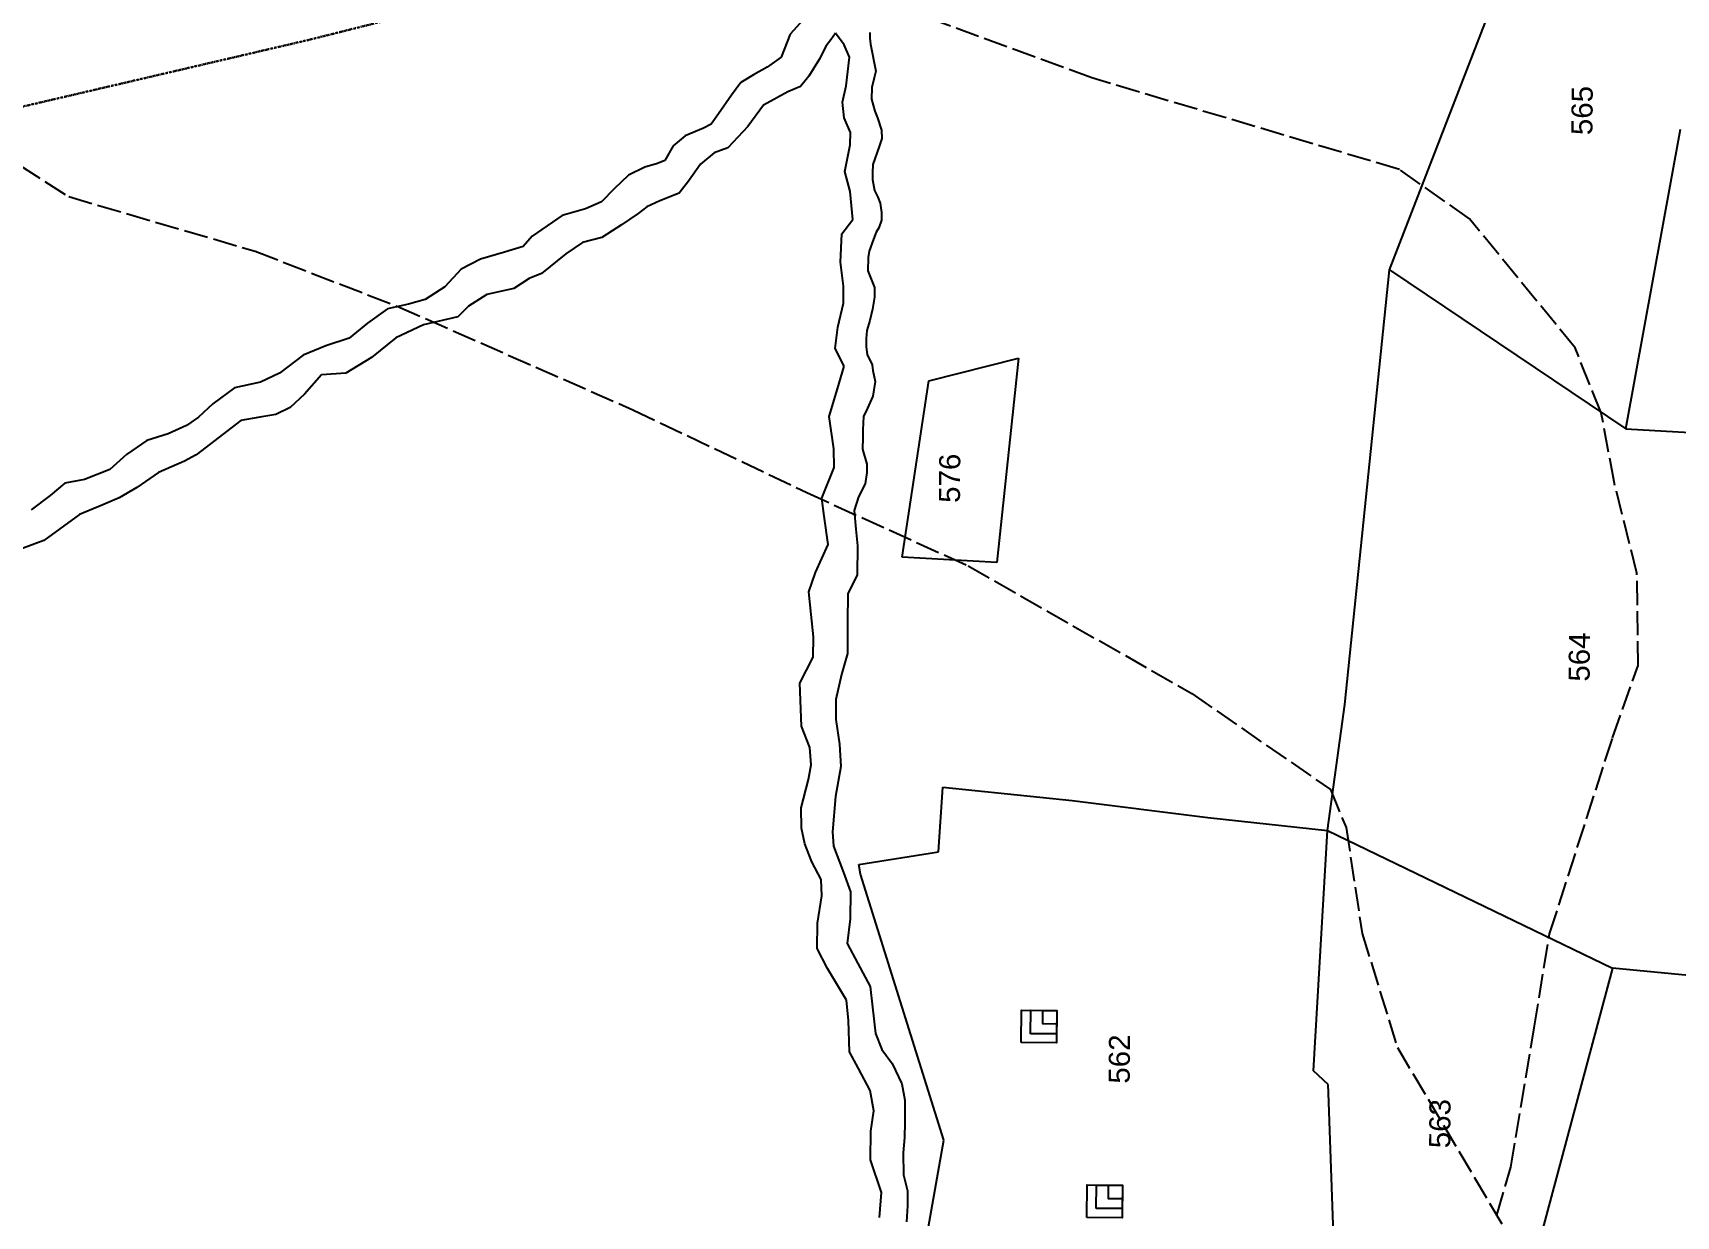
# Model space of a CAD drawing. Header units: inches. Extents: x 343459 to 349076, y 1589263 to 1597215.
# Drawn here: x 345382 to 346199, y 1593942 to 1594530 of the extents above; entities that cross this region are included whole.
import ezdxf

# ---------------------------------------------------------------- set-up
doc = ezdxf.new("R2010")
doc.units = ezdxf.units.IN
doc.header["$MEASUREMENT"] = 0
doc.linetypes.add('ACAD_ISO02W100', pattern=[15, 12, -3])
doc.linetypes.add('BORDER', pattern=[1.75, 0.5, -0.25, 0.5, -0.25, 0, -0.25])
for name, color, linetype in [('CARTTRACK', 30, 'ACAD_ISO02W100'), ('NALA', 4, 'Continuous'), ('SQUAREWELL', 5, 'Continuous'), ('SURVEY_BND', 7, 'Continuous'), ('SURVEY_NO', 7, 'Continuous')]:
    doc.layers.add(name, color=color, linetype=linetype)
doc.layers.add('VILL_BOUNDARY', color=6, linetype='BORDER', lineweight=30)
doc.styles.get("Standard").update_dxf_attribs({"font": 'arial.ttf'})

# ---------------------------------------------------------------- blocks, each defined once
blk = doc.blocks.new('123')
at = {"layer": 'SQUAREWELL'}
for points in [[(-3.04, 4.2), (0.8, 4.2), (0.8, 0), (-3.04, 0)], [(-1.97, 3.09), (0.8, 3.09), (0.8, 0), (-1.97, 0)], [(0.8, 0), (-0.8, 0), (-0.8, 1.65), (0.8, 1.65)]]:
    blk.add_lwpolyline(points, close=True, dxfattribs=at)

msp = doc.modelspace()

# ---------------------------------------------------------------- linework, layer by layer
at = {"layer": 'CARTTRACK'}
for p, q in [((345908.4, 1594507.91), (345806.68, 1594545.22)), ((346061.39, 1594462.35), (345908.4, 1594507.91)), ((345374.94, 1594464.58), (345399.39, 1594448.85)), ((346096.21, 1594437.82), (346061.39, 1594462.35)), ((345399.39, 1594448.85), (345492.17, 1594421.69)), ((346148.78, 1594373.58), (346096.21, 1594437.82)), ((345492.17, 1594421.69), (345563.16, 1594394.19)), ((345563.16, 1594394.19), (345680.03, 1594342.82)), ((346161.79, 1594341.27), (346148.78, 1594373.58)), ((345680.03, 1594342.82), (345766.59, 1594301.6)), ((346168.18, 1594306.89), (346161.79, 1594341.27)), ((346179.54, 1594261.5), (346168.18, 1594306.89)), ((345766.59, 1594301.6), (345846.9, 1594265.09)), ((345846.9, 1594265.09), (345958.16, 1594201.55)), ((346180.15, 1594215.6), (346179.54, 1594261.5)), ((346167.4, 1594179.47), (346180.15, 1594215.6)), ((345958.16, 1594201.55), (346027.04, 1594153.84)), ((346136.11, 1594082.07), (346167.4, 1594179.47)), ((346027.04, 1594153.84), (346034.86, 1594134.96)), ((346034.86, 1594134.96), (346042.85, 1594082.2)), ((346042.85, 1594082.2), (346060.36, 1594025.47)), ((346128.39, 1594035.28), (346136.11, 1594082.07)), ((346116.83, 1593965.93), (346128.39, 1594035.28)), ((346060.36, 1594025.47), (346113.59, 1593935.62)), ((346109.85, 1593941.94), (346116.83, 1593965.93))]:
    msp.add_line(p, q, dxfattribs=at)
at = {"layer": 'NALA'}
for p, q in [((345764.78, 1594536.83), (345758.29, 1594529.68)), ((345758.29, 1594529.68), (345753.89, 1594518.32)), ((345778.57, 1594526.83), (345776.19, 1594523.82)), ((345780.78, 1594530.17), (345778.57, 1594526.83)), ((345785.09, 1594524.42), (345780.78, 1594530.17)), ((345797.92, 1594530.54), (345797.9, 1594527.63)), ((345797.9, 1594527.63), (345798.23, 1594524.66)), ((345798.23, 1594524.66), (345800.96, 1594511.31)), ((345753.89, 1594518.32), (345746.89, 1594513.2)), ((345772.78, 1594517.13), (345767.67, 1594508.78)), ((345776.19, 1594523.82), (345772.78, 1594517.13)), ((345787.89, 1594518.34), (345785.09, 1594524.42)), ((345786.09, 1594503.91), (345787.89, 1594518.34)), ((345740.03, 1594509.46), (345733.8, 1594505.59)), ((345746.89, 1594513.2), (345740.03, 1594509.46)), ((345767.67, 1594508.78), (345766.31, 1594507.11)), ((345800.96, 1594511.31), (345800.16, 1594507.99)), ((345733.8, 1594505.59), (345729.2, 1594499.3)), ((345757.14, 1594500.96), (345745.12, 1594494.3)), ((345763.41, 1594503.68), (345757.14, 1594500.96)), ((345766.31, 1594507.11), (345763.41, 1594503.68)), ((345784.34, 1594495.86), (345786.09, 1594503.91)), ((345798.99, 1594503.13), (345798.82, 1594497.42)), ((345800.16, 1594507.99), (345798.99, 1594503.13)), ((345729.2, 1594499.3), (345722.67, 1594490)), ((345745.12, 1594494.3), (345737.22, 1594483.78)), ((345785.11, 1594488.13), (345784.34, 1594495.86)), ((345798.82, 1594497.42), (345800.49, 1594491.46)), ((345718.96, 1594484.97), (345715.27, 1594482.97)), ((345722.67, 1594490), (345718.96, 1594484.97)), ((345737.22, 1594483.78), (345727.31, 1594473.06)), ((345788.4, 1594480.71), (345785.11, 1594488.13)), ((345800.49, 1594491.46), (345801.7, 1594488.06)), ((345801.7, 1594488.06), (345803.77, 1594481.89)), ((345706.03, 1594479.11), (345700.04, 1594474.1)), ((345715.27, 1594482.97), (345706.03, 1594479.11)), ((345788.18, 1594474.66), (345788.4, 1594480.71)), ((345803.92, 1594477.71), (345802.56, 1594473.82)), ((345803.77, 1594481.89), (345803.92, 1594477.71)), ((345700.04, 1594474.1), (345695.93, 1594466.79)), ((345720.53, 1594470.69), (345713.72, 1594465.02)), ((345727.31, 1594473.06), (345720.53, 1594470.69)), ((345785.54, 1594461.41), (345788.18, 1594474.66)), ((345802.56, 1594473.82), (345799.44, 1594464.81)), ((345677.92, 1594459.48), (345670.78, 1594452.71)), ((345686.04, 1594463.46), (345677.92, 1594459.48)), ((345692.38, 1594465.3), (345686.04, 1594463.46)), ((345695.93, 1594466.79), (345692.38, 1594465.3)), ((345713.72, 1594465.02), (345707.75, 1594456.57)), ((345788.14, 1594451.48), (345785.54, 1594461.41)), ((345799.31, 1594460.63), (345799.28, 1594457.3)), ((345799.44, 1594464.81), (345799.31, 1594460.63)), ((345670.78, 1594452.71), (345664.4, 1594446.31)), ((345707.75, 1594456.57), (345703.01, 1594450.53)), ((345789.51, 1594437.56), (345788.14, 1594451.48)), ((345799.28, 1594457.3), (345800.18, 1594451.88)), ((345800.18, 1594451.88), (345801.95, 1594448.53)), ((345664.4, 1594446.31), (345656.41, 1594442.84)), ((345687, 1594443.73), (345682.64, 1594440.47)), ((345693.44, 1594446.8), (345687, 1594443.73)), ((345703.01, 1594450.53), (345693.44, 1594446.8)), ((345801.95, 1594448.53), (345803.07, 1594445.67)), ((345803.07, 1594445.67), (345803.79, 1594441)), ((345644.87, 1594439.49), (345629.99, 1594429.11)), ((345656.41, 1594442.84), (345644.87, 1594439.49)), ((345674.44, 1594434.81), (345669.73, 1594431.9)), ((345682.64, 1594440.47), (345674.44, 1594434.81)), ((345784.08, 1594430.38), (345789.51, 1594437.56)), ((345803.66, 1594437.11), (345802.49, 1594433.41)), ((345803.79, 1594441), (345803.66, 1594437.11)), ((345629.99, 1594429.11), (345625.52, 1594424.09)), ((345664.67, 1594428.47), (345654.97, 1594426.11)), ((345669.73, 1594431.9), (345664.67, 1594428.47)), ((345783.29, 1594416.27), (345784.08, 1594430.38)), ((345799.68, 1594427.63), (345797.63, 1594421.76)), ((345801.04, 1594431.24), (345799.68, 1594427.63)), ((345802.49, 1594433.41), (345801.04, 1594431.24)), ((345616.27, 1594421.26), (345604.23, 1594417.82)), ((345625.52, 1594424.09), (345616.27, 1594421.26)), ((345646.77, 1594420.45), (345634.55, 1594410.66)), ((345654.97, 1594426.11), (345646.77, 1594420.45)), ((345797.04, 1594418.62), (345796.98, 1594411.97)), ((345797.63, 1594421.76), (345797.04, 1594418.62)), ((345594.58, 1594412.72), (345586.45, 1594404.05)), ((345604.23, 1594417.82), (345594.58, 1594412.72)), ((345634.55, 1594410.66), (345628.46, 1594408.11)), ((345784.86, 1594404.33), (345783.29, 1594416.27)), ((345796.98, 1594411.97), (345800.32, 1594403.67)), ((345586.45, 1594404.05), (345576.78, 1594397.68)), ((345620.78, 1594403.15), (345607.41, 1594400.14)), ((345628.46, 1594408.11), (345620.78, 1594403.15)), ((345784.78, 1594395.76), (345784.86, 1594404.33)), ((345800.32, 1594403.67), (345800.28, 1594398.91)), ((345568.42, 1594395.35), (345557.91, 1594393.03)), ((345576.78, 1594397.68), (345568.42, 1594395.35)), ((345598.34, 1594394.32), (345592.92, 1594388.98)), ((345607.41, 1594400.14), (345598.34, 1594394.32)), ((345781.99, 1594383.86), (345784.78, 1594395.76)), ((345800.28, 1594398.91), (345799.18, 1594392.93)), ((345548.11, 1594385.91), (345538.98, 1594378.5)), ((345557.91, 1594393.03), (345548.11, 1594385.91)), ((345592.92, 1594388.98), (345575.98, 1594385.05)), ((345797.99, 1594387.24), (345796.43, 1594382.31)), ((345799.18, 1594392.93), (345797.99, 1594387.24)), ((345538.98, 1594378.5), (345527.31, 1594374.55)), ((345562.17, 1594378.51), (345550.11, 1594368.85)), ((345575.98, 1594385.05), (345562.17, 1594378.51)), ((345780.72, 1594373.29), (345781.99, 1594383.86)), ((345796.11, 1594378.22), (345796.07, 1594374.14)), ((345796.43, 1594382.31), (345796.11, 1594378.22)), ((345516.02, 1594369.97), (345504.31, 1594361.09)), ((345527.31, 1594374.55), (345516.02, 1594369.97)), ((345785.18, 1594364.51), (345780.72, 1594373.29)), ((345796.07, 1594374.14), (345796.61, 1594370.23)), ((345796.61, 1594370.23), (345799.03, 1594365.08)), ((345550.11, 1594368.85), (345537.18, 1594360.97)), ((345781.89, 1594353.28), (345785.18, 1594364.51)), ((345799.03, 1594365.08), (345799.39, 1594362.32)), ((345799.39, 1594362.32), (345800.53, 1594356.83)), ((345481.8, 1594353.68), (345471.11, 1594345.8)), ((345494.84, 1594356.6), (345481.8, 1594353.68)), ((345504.31, 1594361.09), (345494.84, 1594356.6)), ((345525.2, 1594360.19), (345516.69, 1594350.49)), ((345537.18, 1594360.97), (345525.2, 1594360.19)), ((345777.74, 1594339.38), (345781.89, 1594353.28)), ((345800.53, 1594356.83), (345799.41, 1594349.55)), ((345471.11, 1594345.8), (345463.97, 1594339.15)), ((345516.69, 1594350.49), (345509.53, 1594343.9)), ((345799.41, 1594349.55), (345796.77, 1594343.64)), ((345463.97, 1594339.15), (345458.01, 1594335)), ((345485.09, 1594337.45), (345462.76, 1594320.33)), ((345494.41, 1594339.15), (345485.09, 1594337.45)), ((345502.41, 1594340.41), (345494.41, 1594339.15)), ((345509.53, 1594343.9), (345502.41, 1594340.41)), ((345779.95, 1594323.4), (345777.74, 1594339.38)), ((345794.76, 1594339.4), (345794.4, 1594332.86)), ((345796.77, 1594343.64), (345794.76, 1594339.4)), ((345448.87, 1594330.77), (345438.22, 1594327.58)), ((345458.01, 1594335), (345448.87, 1594330.77)), ((345794.37, 1594329.06), (345794.31, 1594323.13)), ((345794.4, 1594332.86), (345794.37, 1594329.06)), ((345428.17, 1594320.58), (345419.89, 1594313.06)), ((345438.22, 1594327.58), (345428.17, 1594320.58)), ((345462.76, 1594320.33), (345456.97, 1594317.27)), ((345780.2, 1594313.99), (345779.95, 1594323.4)), ((345794.31, 1594323.13), (345796.52, 1594315.66)), ((345419.89, 1594313.06), (345407.21, 1594308.11)), ((345456.97, 1594317.27), (345444.06, 1594311.62)), ((345774.02, 1594298.75), (345780.2, 1594313.99)), ((345796.52, 1594315.66), (345796.49, 1594311.56)), ((345397.51, 1594306.29), (345390.21, 1594300.19)), ((345407.21, 1594308.11), (345397.51, 1594306.29)), ((345433.35, 1594304.16), (345424.43, 1594298.91)), ((345444.06, 1594311.62), (345433.35, 1594304.16)), ((345795.68, 1594305.94), (345792.28, 1594299.43)), ((345796.49, 1594311.56), (345795.68, 1594305.94)), ((345390.21, 1594300.19), (345380.73, 1594293.02)), ((345424.43, 1594298.91), (345416.42, 1594295.43)), ((345775.29, 1594289.84), (345774.02, 1594298.75)), ((345792.28, 1594299.43), (345790.09, 1594292.6)), ((345404.85, 1594290.65), (345387.02, 1594277.8)), ((345416.42, 1594295.43), (345404.85, 1594290.65)), ((345777.18, 1594275.71), (345775.29, 1594289.84)), ((345790.09, 1594292.6), (345790.92, 1594283.32)), ((345790.92, 1594283.32), (345791.76, 1594275.1)), ((345387.02, 1594277.8), (345375.46, 1594273.46)), ((345770.85, 1594261.82), (345777.18, 1594275.71)), ((345791.76, 1594275.1), (345791.63, 1594260.66)), ((345767.57, 1594252.27), (345770.85, 1594261.82)), ((345791.63, 1594260.66), (345787, 1594251.27)), ((345768.82, 1594240.86), (345767.57, 1594252.27)), ((345787, 1594251.27), (345786.87, 1594237.43)), ((345769.9, 1594229.76), (345768.82, 1594240.86)), ((345786.87, 1594237.43), (345786.88, 1594221.47)), ((345769.81, 1594219.68), (345769.9, 1594229.76)), ((345763.15, 1594206.8), (345769.81, 1594219.68)), ((345786.88, 1594221.47), (345783.88, 1594211.02)), ((345763.97, 1594185.29), (345763.15, 1594206.8)), ((345783.88, 1594211.02), (345781.03, 1594198.58)), ((345781.03, 1594198.58), (345780.94, 1594188.69)), ((345768.07, 1594174.67), (345763.97, 1594185.29)), ((345780.94, 1594188.69), (345782.81, 1594176.36)), ((345768.83, 1594166.09), (345768.07, 1594174.67)), ((345782.81, 1594176.36), (345783.47, 1594165.25)), ((345767.43, 1594158.88), (345768.83, 1594166.09)), ((345783.47, 1594165.25), (345780.91, 1594150.37)), ((345763.78, 1594144.63), (345767.43, 1594158.88)), ((345780.91, 1594150.37), (345779.39, 1594132.75)), ((345764.02, 1594134.55), (345763.78, 1594144.63)), ((345765.63, 1594126.81), (345764.02, 1594134.55)), ((345779.39, 1594132.75), (345779.78, 1594125.6)), ((345769.08, 1594117.87), (345765.63, 1594126.81)), ((345779.78, 1594125.6), (345784.83, 1594112.48)), ((345773.7, 1594109.1), (345769.08, 1594117.87)), ((345774.13, 1594100.86), (345773.7, 1594109.1)), ((345784.83, 1594112.48), (345788.39, 1594102.87)), ((345771.83, 1594087.27), (345774.13, 1594100.86)), ((345788.39, 1594102.87), (345788.12, 1594089.49)), ((345771.71, 1594074.67), (345771.83, 1594087.27)), ((345788.12, 1594089.49), (345786.64, 1594077.18)), ((345786.64, 1594077.18), (345792.02, 1594067.25)), ((345776.83, 1594064.71), (345771.71, 1594074.67)), ((345792.02, 1594067.25), (345798.15, 1594055.79)), ((345786.27, 1594048.92), (345776.83, 1594064.71)), ((345798.15, 1594055.79), (345799.27, 1594045.44)), ((345787.35, 1594038.83), (345786.27, 1594048.92)), ((345799.27, 1594045.44), (345800.82, 1594032.35)), ((345787.89, 1594023.37), (345787.35, 1594038.83)), ((345800.82, 1594032.35), (345803.86, 1594024.45)), ((345792.34, 1594014.93), (345787.89, 1594023.37)), ((345803.86, 1594024.45), (345809.12, 1594017.56)), ((345798.12, 1594004.12), (345792.34, 1594014.93)), ((345809.12, 1594017.56), (345813.89, 1594007.33)), ((345799.88, 1593993.86), (345798.12, 1594004.12)), ((345813.89, 1594007.33), (345815.34, 1593999.26)), ((345798.44, 1593983.79), (345799.88, 1593993.86)), ((345815.34, 1593999.26), (345815.39, 1593988.16)), ((345815.39, 1593988.16), (345815.17, 1593980.71)), ((345798.32, 1593969.51), (345798.44, 1593983.79)), ((345815.17, 1593980.71), (345814.5, 1593972.96)), ((345803.75, 1593953.21), (345798.32, 1593969.51)), ((345814.5, 1593972.96), (345814.7, 1593962.01)), ((345814.7, 1593962.01), (345816.61, 1593954.09)), ((345802.8, 1593940.78), (345803.75, 1593953.21)), ((345816.61, 1593954.09), (345816.69, 1593946.64)), ((345816.69, 1593946.64), (345816.17, 1593938.73))]:
    msp.add_line(p, q, dxfattribs=at)
at = {"layer": 'SURVEY_BND'}
for p, q in [((346056.41, 1594412.37), (346137.3, 1594621.64)), ((346174.05, 1594333.32), (346201.24, 1594482.45)), ((346034.3, 1594196.19), (346056.41, 1594412.37)), ((346056.41, 1594412.37), (346174.05, 1594333.32)), ((345827.26, 1594357.2), (345871.82, 1594368.48)), ((345871.82, 1594368.48), (345861.08, 1594266.77)), ((345814.09, 1594269.37), (345827.26, 1594357.2)), ((346174.05, 1594333.32), (346272.34, 1594327.77)), ((345861.08, 1594266.77), (345814.09, 1594269.37)), ((346025.61, 1594133.44), (346034.3, 1594196.19)), ((345832.14, 1594122.79), (345834.21, 1594155)), ((345834.21, 1594155), (345898.65, 1594148.35)), ((345898.65, 1594148.35), (345966.12, 1594139.88)), ((345966.12, 1594139.88), (346025.61, 1594133.44)), ((346018.57, 1594013.88), (346025.61, 1594133.44)), ((346025.61, 1594133.44), (346167.45, 1594064.97)), ((345792.38, 1594116.52), (345832.14, 1594122.79)), ((345793.33, 1594111.64), (345792.38, 1594116.52)), ((345834.74, 1593979.25), (345793.33, 1594111.64)), ((346167.45, 1594064.97), (346115.94, 1593873.03)), ((346220.02, 1594059.94), (346167.45, 1594064.97)), ((346025.86, 1594007.1), (346018.57, 1594013.88)), ((346026.14, 1594002.94), (346025.86, 1594007.1)), ((346030.35, 1593883.75), (346026.14, 1594002.94)), ((345823.47, 1593915.32), (345834.74, 1593979.25))]:
    msp.add_line(p, q, dxfattribs=at)
at = {"layer": 'VILL_BOUNDARY'}
for p, q in [((345519.53, 1594527.03), (345653.29, 1594560.62)), ((345519.53, 1594527.03), (345653.29, 1594560.62)), ((345346.64, 1594486.7), (345519.53, 1594527.03)), ((345346.64, 1594486.7), (345519.53, 1594527.03))]:
    msp.add_line(p, q, dxfattribs=at)

# ---------------------------------------------------------------- block references
at = {"layer": 'SURVEY_BND', "xscale": 4.199523209171961, "yscale": 4.19952320959419, "zscale": 4.199523209183455, "rotation": 89.4934967146408}
for p in [(345890.93, 1594040.47), (345923.6, 1593953.52)]:
    msp.add_blockref('123', p, dxfattribs=at)

# ---------------------------------------------------------------- texts
at = {"layer": 'SURVEY_NO', "oblique": 360}
for s, p in [('565', (346157.38, 1594479.43)), ('576', (345842.75, 1594296.43)), ('564', (346155.99, 1594207.48)), ('562', (345927.2, 1594007.41)), ('563', (346086.64, 1593975.28))]:
    msp.add_text(s, height=10.499, rotation=89.4935, dxfattribs=at).set_placement(p)

doc.saveas('drawing.dxf')
